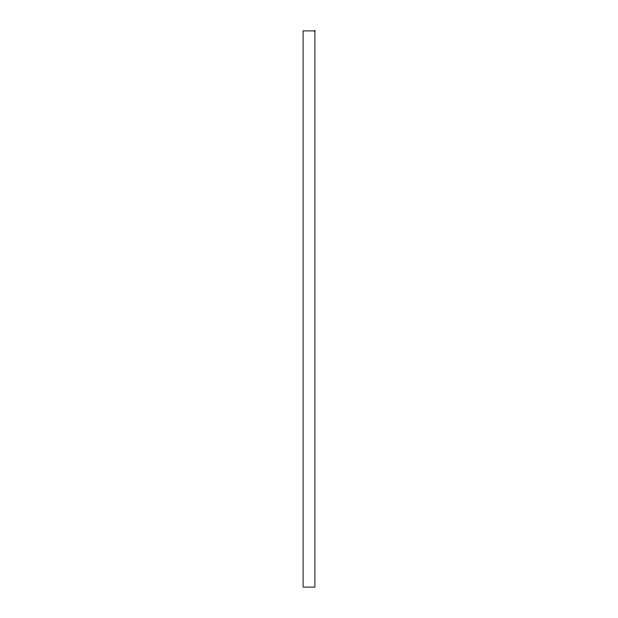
<?xml version="1.0" encoding="UTF-8"?>
<svg xmlns="http://www.w3.org/2000/svg" width="618" height="618" viewBox="0 0 618 618"><rect width="100%" height="100%" fill="white"/><g stroke="black" fill="none" stroke-linecap="round" stroke-linejoin="round"><path stroke-width="0.93" d="M314.902 30.9L303.098 30.9L303.098 587.1L314.902 587.1L314.902 30.9"/></g></svg>
